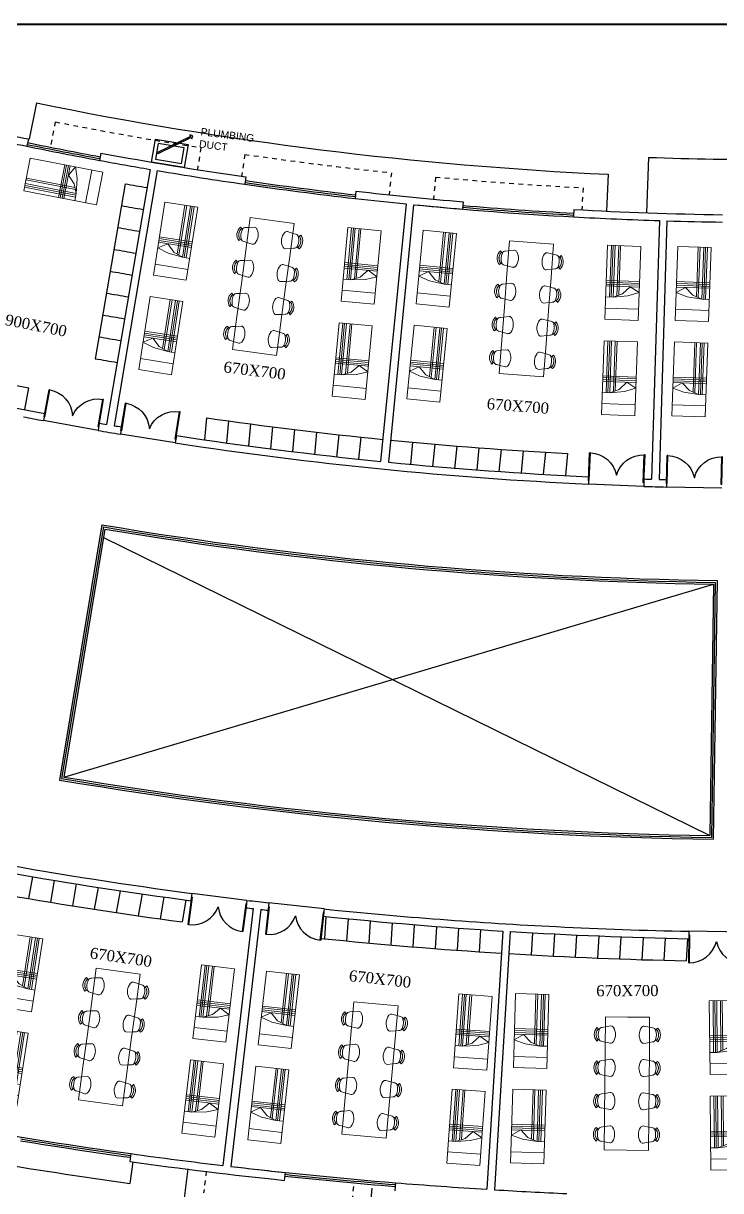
# Model space of a CAD drawing. Header units: metres. Extents: x 159409 to 239023, y 50504 to 95165.
# Drawn here: x 191612 to 193498, y 86699 to 89857 of the extents above; entities that cross this region are included whole.
import ezdxf
from ezdxf.enums import TextEntityAlignment as Align

# ---------------------------------------------------------------- set-up
doc = ezdxf.new("R2010")
doc.units = ezdxf.units.M
doc.header["$MEASUREMENT"] = 0
doc.linetypes.add('HIDDEN', pattern=[0.125, 0.0625, -0.0625])
doc.layers.add('_Annotations', color=1, linetype='Continuous', lineweight=25)
doc.layers.add('FURN', color=8, linetype='Continuous', lineweight=5)
doc.layers.add('A-TEXT', color=3, linetype='Continuous')
doc.styles.get("Standard").update_dxf_attribs({"font": 'times.ttf', "height": 18})
doc.styles.add('Standard 360', font='arial.ttf')

# ---------------------------------------------------------------- blocks, each defined once
blk = doc.blocks.new('d2')
at = {"color": 8, "ltscale": 8}
for p, q in [((-332.772, -186.458, 9945.752), (-332.753, -186.454, 9945.752)), ((-332.628, -187.194, 9945.752), (-332.772, -186.458, 9945.752)), ((-332.609, -187.19, 9945.752), (-332.753, -186.454, 9945.752)), ((-332.753, -186.454, 9945.752), (-332.753, -186.454, 9945.732)), ((-332.753, -186.454, 9945.732), (-332.753, -186.454, 9945.732)), ((-334.226, -186.743, 9945.752), (-334.206, -186.739, 9945.752)), ((-334.082, -187.479, 9945.752), (-334.226, -186.743, 9945.752)), ((-334.062, -187.475, 9945.752), (-334.206, -186.739, 9945.752)), ((-332.628, -187.194, 9945.752), (-332.609, -187.19, 9945.752)), ((-334.082, -187.479, 9945.752), (-334.062, -187.475, 9945.752)), ((-334.063, -187.577, 9945.752), (-332.589, -187.288, 9945.752))]:
    blk.add_line(p, q, dxfattribs=at)
for centre, start, end in [((-332.628, -187.194, 9945.752), 101.092, 178.0402), ((-334.062, -187.475, 9945.752), 24.1438, 101.092)]:
    blk.add_arc(centre, 0.75, start, end, dxfattribs=at)
blk = doc.blocks.new('A$C25933C84')
at = {"linetype": 'Continuous'}
for p, q in [((0, 0.9), (2, 0.9)), ((0, 0), (0, 0.9)), ((0.3, 0.9), (0.3, 0)), ((0.6, 0.7), (0.6, 0.9)), ((0.65, 0.3), (0.6, 0.7)), ((0.7, 0.45), (0.6, 0.7)), ((2, 0.9), (2, 0)), ((0.9, 0.25), (0.7, 0.45)), ((0.75, 0), (0.65, 0.3)), ((0.75, 0), (0.9, 0.25)), ((2, 0), (0, 0))]:
    blk.add_line(p, q, dxfattribs=at)
for p, q in [((0.6, 0.8), (2, 0.8)), ((0.6, 0.75), (2, 0.75)), ((0.6, 0.7), (2, 0.7)), ((0.9, 0), (0.9, 0.9)), ((0.95, 0), (0.95, 0.9)), ((1, 0), (1, 0.9)), ((1.05, 0), (1.05, 0.9)), ((0.64, 0.6), (2, 0.6)), ((0.66, 0.55), (2, 0.55))]:
    blk.add_line(p, q)
blk = doc.blocks.new('FREGTET')
at = {"layer": 'FURN'}
for p, q in [((-154.994, 109.041, -2766.571), (-155.133, 108.458, -2766.571)), ((-154.118, 108.833, -2766.571), (-154.994, 109.041, -2766.571)), ((-154.732, 108.979, -2766.571), (-154.793, 108.838, -2766.571)), ((-154.698, 109.057, -2766.571), (-154.732, 108.979, -2766.571)), ((-154.698, 109.057, -2766.571), (-154.732, 108.979, -2766.571)), ((-154.66, 109.191, -2766.571), (-154.635, 109.149, -2766.571)), ((-154.66, 109.191, -2766.571), (-154.635, 109.149, -2766.571)), ((-154.617, 109.122, -2766.571), (-154.635, 109.149, -2766.571)), ((-154.617, 109.122, -2766.571), (-154.635, 109.149, -2766.571)), ((-154.369, 109.063, -2766.571), (-154.341, 109.079, -2766.571)), ((-154.369, 109.063, -2766.571), (-154.341, 109.079, -2766.571)), ((-154.3, 109.105, -2766.571), (-154.341, 109.079, -2766.571)), ((-154.3, 109.105, -2766.571), (-154.341, 109.079, -2766.571)), ((-154.331, 108.884, -2766.571), (-154.327, 108.968, -2766.571)), ((-154.331, 108.884, -2766.571), (-154.327, 108.968, -2766.571)), ((-153.784, 108.982, -2766.571), (-153.76, 108.941, -2766.571)), ((-153.784, 108.982, -2766.571), (-153.76, 108.941, -2766.571)), ((-154.34, 108.731, -2766.571), (-154.331, 108.884, -2766.571)), ((-153.243, 108.625, -2766.571), (-154.118, 108.833, -2766.571)), ((-153.856, 108.771, -2766.571), (-153.917, 108.63, -2766.571)), ((-153.822, 108.848, -2766.571), (-153.856, 108.771, -2766.571)), ((-153.822, 108.848, -2766.571), (-153.856, 108.771, -2766.571)), ((-153.742, 108.914, -2766.571), (-153.76, 108.941, -2766.571)), ((-153.742, 108.914, -2766.571), (-153.76, 108.941, -2766.571)), ((-153.493, 108.854, -2766.571), (-153.465, 108.871, -2766.571)), ((-153.493, 108.854, -2766.571), (-153.465, 108.871, -2766.571)), ((-153.425, 108.897, -2766.571), (-153.465, 108.871, -2766.571)), ((-153.425, 108.897, -2766.571), (-153.465, 108.871, -2766.571)), ((-153.464, 108.523, -2766.571), (-153.456, 108.676, -2766.571)), ((-153.456, 108.676, -2766.571), (-153.451, 108.76, -2766.571)), ((-153.456, 108.676, -2766.571), (-153.451, 108.76, -2766.571)), ((-152.946, 108.64, -2766.571), (-152.98, 108.563, -2766.571)), ((-152.946, 108.64, -2766.571), (-152.98, 108.563, -2766.571)), ((-152.908, 108.774, -2766.571), (-152.884, 108.732, -2766.571)), ((-152.908, 108.774, -2766.571), (-152.884, 108.732, -2766.571)), ((-152.866, 108.705, -2766.571), (-152.884, 108.732, -2766.571)), ((-152.866, 108.705, -2766.571), (-152.884, 108.732, -2766.571)), ((-152.618, 108.646, -2766.571), (-152.59, 108.663, -2766.571)), ((-152.618, 108.646, -2766.571), (-152.59, 108.663, -2766.571)), ((-152.549, 108.689, -2766.571), (-152.59, 108.663, -2766.571)), ((-152.549, 108.689, -2766.571), (-152.59, 108.663, -2766.571)), ((-155.271, 107.874, -2766.571), (-155.133, 108.458, -2766.571)), ((-152.367, 108.417, -2766.571), (-153.243, 108.625, -2766.571)), ((-152.98, 108.563, -2766.571), (-153.042, 108.422, -2766.571)), ((-152.589, 108.314, -2766.571), (-152.58, 108.468, -2766.571)), ((-152.58, 108.468, -2766.571), (-152.576, 108.552, -2766.571)), ((-152.58, 108.468, -2766.571), (-152.576, 108.552, -2766.571)), ((-151.491, 108.209, -2766.571), (-152.367, 108.417, -2766.571)), ((-152.105, 108.355, -2766.571), (-152.166, 108.214, -2766.571)), ((-152.071, 108.432, -2766.571), (-152.105, 108.355, -2766.571)), ((-152.071, 108.432, -2766.571), (-152.105, 108.354, -2766.571)), ((-152.033, 108.566, -2766.571), (-152.008, 108.524, -2766.571)), ((-152.033, 108.566, -2766.571), (-152.008, 108.524, -2766.571)), ((-151.991, 108.497, -2766.571), (-152.008, 108.524, -2766.571)), ((-151.991, 108.497, -2766.571), (-152.008, 108.524, -2766.571)), ((-151.742, 108.438, -2766.571), (-151.714, 108.454, -2766.571)), ((-151.742, 108.438, -2766.571), (-151.714, 108.454, -2766.571)), ((-151.674, 108.481, -2766.571), (-151.714, 108.454, -2766.571)), ((-151.674, 108.481, -2766.571), (-151.714, 108.454, -2766.571)), ((-151.705, 108.259, -2766.571), (-151.7, 108.344, -2766.571)), ((-151.705, 108.259, -2766.571), (-151.7, 108.344, -2766.571)), ((-151.713, 108.106, -2766.571), (-151.705, 108.259, -2766.571)), ((-151.63, 107.625, -2766.571), (-151.491, 108.209, -2766.571)), ((-154.396, 107.666, -2766.571), (-155.271, 107.874, -2766.571)), ((-155.014, 107.727, -2766.571), (-155.009, 107.812, -2766.571)), ((-155.014, 107.727, -2766.571), (-155.009, 107.811, -2766.571)), ((-155.009, 107.811, -2766.571), (-155.001, 107.965, -2766.571)), ((-154.609, 107.716, -2766.571), (-154.643, 107.639, -2766.571)), ((-154.609, 107.716, -2766.571), (-154.643, 107.639, -2766.571)), ((-154.547, 107.857, -2766.571), (-154.609, 107.716, -2766.571)), ((-154.133, 107.603, -2766.571), (-154.125, 107.756, -2766.571)), ((-155.04, 107.59, -2766.571), (-154.999, 107.617, -2766.571)), ((-155.04, 107.59, -2766.571), (-154.999, 107.617, -2766.571)), ((-154.971, 107.633, -2766.571), (-154.999, 107.617, -2766.571)), ((-154.971, 107.633, -2766.571), (-154.999, 107.617, -2766.571)), ((-154.723, 107.574, -2766.571), (-154.705, 107.547, -2766.571)), ((-154.723, 107.574, -2766.571), (-154.705, 107.547, -2766.571)), ((-154.681, 107.505, -2766.571), (-154.705, 107.547, -2766.571)), ((-154.681, 107.505, -2766.571), (-154.705, 107.547, -2766.571)), ((-153.52, 107.458, -2766.571), (-154.396, 107.666, -2766.571)), ((-154.164, 107.382, -2766.571), (-154.124, 107.408, -2766.571)), ((-154.164, 107.382, -2766.571), (-154.124, 107.408, -2766.571)), ((-154.138, 107.519, -2766.571), (-154.133, 107.603, -2766.571)), ((-154.138, 107.519, -2766.571), (-154.133, 107.603, -2766.571)), ((-154.096, 107.425, -2766.571), (-154.124, 107.408, -2766.571)), ((-154.096, 107.425, -2766.571), (-154.124, 107.408, -2766.571)), ((-153.733, 107.508, -2766.571), (-153.767, 107.431, -2766.571)), ((-153.733, 107.508, -2766.571), (-153.767, 107.431, -2766.571)), ((-153.672, 107.649, -2766.571), (-153.733, 107.508, -2766.571)), ((-152.645, 107.249, -2766.571), (-153.52, 107.458, -2766.571)), ((-153.262, 107.311, -2766.571), (-153.258, 107.395, -2766.571)), ((-153.262, 107.311, -2766.571), (-153.258, 107.395, -2766.571)), ((-153.258, 107.395, -2766.571), (-153.249, 107.548, -2766.571)), ((-152.796, 107.441, -2766.571), (-152.858, 107.3, -2766.571)), ((-151.63, 107.625, -2766.571), (-151.769, 107.041, -2766.571)), ((-153.847, 107.366, -2766.571), (-153.83, 107.338, -2766.571)), ((-153.847, 107.366, -2766.571), (-153.83, 107.338, -2766.571)), ((-153.805, 107.297, -2766.571), (-153.83, 107.338, -2766.571)), ((-153.805, 107.297, -2766.571), (-153.83, 107.338, -2766.571)), ((-153.289, 107.174, -2766.571), (-153.248, 107.2, -2766.571)), ((-153.289, 107.174, -2766.571), (-153.248, 107.2, -2766.571)), ((-153.22, 107.216, -2766.571), (-153.248, 107.2, -2766.571)), ((-153.22, 107.216, -2766.571), (-153.248, 107.2, -2766.571)), ((-152.972, 107.157, -2766.571), (-152.954, 107.13, -2766.571)), ((-152.972, 107.157, -2766.571), (-152.954, 107.13, -2766.571)), ((-152.93, 107.089, -2766.571), (-152.954, 107.13, -2766.571)), ((-152.93, 107.089, -2766.571), (-152.954, 107.13, -2766.571)), ((-152.858, 107.3, -2766.571), (-152.892, 107.223, -2766.571)), ((-152.858, 107.3, -2766.571), (-152.892, 107.223, -2766.571)), ((-151.769, 107.041, -2766.571), (-152.645, 107.249, -2766.571)), ((-152.387, 107.103, -2766.571), (-152.382, 107.187, -2766.571)), ((-152.387, 107.103, -2766.571), (-152.382, 107.187, -2766.571)), ((-152.382, 107.187, -2766.571), (-152.374, 107.34, -2766.571)), ((-151.982, 107.092, -2766.571), (-152.016, 107.014, -2766.571)), ((-151.982, 107.092, -2766.571), (-152.016, 107.014, -2766.571)), ((-151.921, 107.233, -2766.571), (-151.982, 107.092, -2766.571)), ((-152.413, 106.966, -2766.571), (-152.373, 106.992, -2766.571)), ((-152.413, 106.966, -2766.571), (-152.373, 106.992, -2766.571)), ((-152.345, 107.008, -2766.571), (-152.373, 106.992, -2766.571)), ((-152.345, 107.008, -2766.571), (-152.373, 106.992, -2766.571)), ((-152.096, 106.949, -2766.571), (-152.078, 106.922, -2766.571)), ((-152.096, 106.949, -2766.571), (-152.078, 106.922, -2766.571)), ((-152.054, 106.88, -2766.571), (-152.078, 106.922, -2766.571)), ((-152.054, 106.88, -2766.571), (-152.078, 106.922, -2766.571))]:
    blk.add_line(p, q, dxfattribs=at)
for centre, radius, start, end in [((-154.615, 109.037, -2766.571), 0.0847, 91.5148, 166.6297), ((-154.615, 109.037, -2766.571), 0.0847, 91.5148, 166.6297), ((-154.525, 108.959, -2766.571), 0.268, 33.0269, 120.2325), ((-154.525, 108.959, -2766.571), 0.268, 33.0269, 120.2325), ((-154.525, 108.959, -2766.571), 0.219, 33.0269, 120.2325), ((-154.525, 108.959, -2766.571), 0.219, 46.2775, 120.2325), ((-154.576, 108.746, -2766.571), 0.378, 56.8909, 96.3685), ((-154.576, 108.746, -2766.571), 0.378, 56.8909, 96.3685), ((-154.409, 108.988, -2766.571), 0.0847, 346.6297, 61.7447), ((-154.409, 108.988, -2766.571), 0.0847, 346.6297, 61.7447), ((-153.649, 108.751, -2766.571), 0.268, 33.0269, 120.2325), ((-153.649, 108.751, -2766.571), 0.268, 33.0269, 120.2325), ((-153.649, 108.751, -2766.571), 0.219, 33.0269, 120.2325), ((-153.649, 108.751, -2766.571), 0.219, 46.2775, 120.2325), ((-154.711, 108.819, -2766.571), 0.0847, 166.6297, 224.3988), ((-154.711, 108.819, -2766.571), 0.0847, 166.6297, 224.3988), ((-154.512, 109.013, -2766.571), 0.363, 224.3988, 288.8607), ((-154.512, 109.013, -2766.571), 0.363, 224.3988, 288.8607), ((-154.422, 108.75, -2766.571), 0.0847, 288.8607, 346.6297), ((-154.422, 108.75, -2766.571), 0.0847, 288.8607, 346.6297), ((-153.74, 108.829, -2766.571), 0.0847, 91.5148, 166.6297), ((-153.74, 108.829, -2766.571), 0.0847, 91.5148, 166.6297), ((-153.7, 108.538, -2766.571), 0.378, 56.8909, 96.3685), ((-153.7, 108.538, -2766.571), 0.378, 56.8909, 96.3685), ((-153.534, 108.78, -2766.571), 0.0847, 346.6297, 61.7447), ((-153.534, 108.78, -2766.571), 0.0847, 346.6297, 61.7447), ((-152.864, 108.621, -2766.571), 0.0847, 91.5148, 166.6297), ((-152.864, 108.621, -2766.571), 0.0847, 91.5148, 166.6297), ((-152.774, 108.543, -2766.571), 0.268, 33.0269, 120.2325), ((-152.774, 108.543, -2766.571), 0.268, 33.0269, 120.2325), ((-152.774, 108.543, -2766.571), 0.219, 33.0269, 120.2325), ((-152.774, 108.543, -2766.571), 0.219, 46.2775, 120.2325), ((-152.824, 108.33, -2766.571), 0.378, 56.8909, 96.3685), ((-152.824, 108.33, -2766.571), 0.378, 56.8909, 96.3685), ((-152.658, 108.572, -2766.571), 0.0847, 346.6297, 61.7447), ((-152.658, 108.572, -2766.571), 0.0847, 346.6297, 61.7447), ((-153.835, 108.611, -2766.571), 0.0847, 166.6297, 224.3988), ((-153.835, 108.611, -2766.571), 0.0847, 166.6297, 224.3988), ((-153.636, 108.805, -2766.571), 0.363, 224.3988, 288.8607), ((-153.636, 108.805, -2766.571), 0.363, 224.3988, 288.8607), ((-153.547, 108.542, -2766.571), 0.0847, 288.8607, 346.6297), ((-153.547, 108.542, -2766.571), 0.0847, 288.8607, 346.6297), ((-152.959, 108.403, -2766.571), 0.0847, 166.6297, 224.3988), ((-152.959, 108.403, -2766.571), 0.0847, 166.6297, 224.3988), ((-152.761, 108.597, -2766.571), 0.363, 224.3988, 288.8607), ((-152.761, 108.597, -2766.571), 0.363, 224.3988, 288.8607), ((-151.988, 108.413, -2766.571), 0.0847, 91.5148, 166.6297), ((-151.988, 108.413, -2766.571), 0.0847, 91.5148, 166.6297), ((-151.898, 108.335, -2766.571), 0.268, 33.0269, 120.2325), ((-151.898, 108.335, -2766.571), 0.268, 33.0269, 120.2325), ((-151.898, 108.335, -2766.571), 0.219, 33.0269, 120.2325), ((-151.898, 108.335, -2766.571), 0.219, 46.2775, 120.2325), ((-151.949, 108.122, -2766.571), 0.378, 56.8909, 96.3685), ((-151.949, 108.122, -2766.571), 0.378, 56.8909, 96.3685), ((-151.782, 108.364, -2766.571), 0.0847, 346.6297, 61.7447), ((-151.782, 108.364, -2766.571), 0.0847, 346.6297, 61.7447), ((-154.918, 107.945, -2766.571), 0.0847, 108.8607, 166.6297), ((-154.918, 107.945, -2766.571), 0.0847, 108.8607, 166.6297), ((-154.828, 107.682, -2766.571), 0.363, 44.3988, 108.8607), ((-154.828, 107.682, -2766.571), 0.363, 44.3988, 108.8607), ((-152.671, 108.334, -2766.571), 0.0847, 288.8607, 346.6297), ((-152.671, 108.334, -2766.571), 0.0847, 288.8607, 346.6297), ((-152.084, 108.194, -2766.571), 0.0847, 166.6297, 224.3988), ((-152.084, 108.194, -2766.571), 0.0847, 166.6297, 224.3988), ((-151.885, 108.389, -2766.571), 0.363, 224.3988, 288.8607), ((-151.885, 108.389, -2766.571), 0.363, 224.3988, 288.8607), ((-151.795, 108.126, -2766.571), 0.0847, 288.8607, 346.6297), ((-151.795, 108.126, -2766.571), 0.0847, 288.8607, 346.6297), ((-154.931, 107.707, -2766.571), 0.0847, 166.6297, 241.7447), ((-154.931, 107.707, -2766.571), 0.0847, 166.6297, 241.7447), ((-154.63, 107.876, -2766.571), 0.0847, 346.6297, 44.3988), ((-154.63, 107.876, -2766.571), 0.0847, 346.6297, 44.3988), ((-154.043, 107.737, -2766.571), 0.0847, 108.8607, 166.6297), ((-154.043, 107.737, -2766.571), 0.0847, 108.8607, 166.6297), ((-153.953, 107.474, -2766.571), 0.363, 44.3988, 108.8607), ((-153.953, 107.474, -2766.571), 0.363, 44.3988, 108.8607), ((-153.754, 107.668, -2766.571), 0.0847, 346.6297, 44.3988), ((-153.754, 107.668, -2766.571), 0.0847, 346.6297, 44.3988), ((-154.816, 107.736, -2766.571), 0.268, 213.0269, 300.2325), ((-154.816, 107.736, -2766.571), 0.268, 213.0269, 300.2325), ((-154.816, 107.736, -2766.571), 0.219, 213.0269, 300.2325), ((-154.816, 107.736, -2766.571), 0.219, 213.0269, 286.9819), ((-154.765, 107.949, -2766.571), 0.378, 236.8909, 276.3685), ((-154.765, 107.949, -2766.571), 0.378, 236.8909, 276.3685), ((-154.725, 107.658, -2766.571), 0.0847, 271.5148, 346.6297), ((-154.725, 107.658, -2766.571), 0.0847, 271.5148, 346.6297), ((-153.94, 107.528, -2766.571), 0.268, 213.0269, 300.2325), ((-153.94, 107.528, -2766.571), 0.268, 213.0269, 300.2325), ((-154.056, 107.499, -2766.571), 0.0847, 166.6297, 241.7447), ((-154.056, 107.499, -2766.571), 0.0847, 166.6297, 241.7447), ((-153.94, 107.528, -2766.571), 0.219, 213.0269, 300.2325), ((-153.94, 107.528, -2766.571), 0.219, 213.0269, 286.9819), ((-153.889, 107.741, -2766.571), 0.378, 236.8909, 276.3685), ((-153.889, 107.741, -2766.571), 0.378, 236.8909, 276.3685), ((-153.85, 107.45, -2766.571), 0.0847, 271.5148, 346.6297), ((-153.85, 107.45, -2766.571), 0.0847, 271.5148, 346.6297), ((-153.167, 107.529, -2766.571), 0.0847, 108.8607, 166.6297), ((-153.167, 107.529, -2766.571), 0.0847, 108.8607, 166.6297), ((-153.077, 107.266, -2766.571), 0.363, 44.3988, 108.8607), ((-153.077, 107.266, -2766.571), 0.363, 44.3988, 108.8607), ((-152.879, 107.46, -2766.571), 0.0847, 346.6297, 44.3988), ((-152.879, 107.46, -2766.571), 0.0847, 346.6297, 44.3988), ((-152.291, 107.321, -2766.571), 0.0847, 108.8607, 166.6297), ((-152.291, 107.321, -2766.571), 0.0847, 108.8607, 166.6297), ((-152.202, 107.058, -2766.571), 0.363, 44.3988, 108.8607), ((-152.202, 107.058, -2766.571), 0.363, 44.3988, 108.8607), ((-153.064, 107.32, -2766.571), 0.268, 213.0269, 300.2325), ((-153.064, 107.32, -2766.571), 0.268, 213.0269, 300.2325), ((-153.18, 107.291, -2766.571), 0.0847, 166.6297, 241.7447), ((-153.18, 107.291, -2766.571), 0.0847, 166.6297, 241.7447), ((-153.064, 107.32, -2766.571), 0.219, 213.0269, 300.2325), ((-153.064, 107.32, -2766.571), 0.219, 213.0269, 286.9819), ((-153.014, 107.533, -2766.571), 0.378, 236.8909, 276.3685), ((-153.014, 107.533, -2766.571), 0.378, 236.8909, 276.3685), ((-152.974, 107.242, -2766.571), 0.0847, 271.5148, 346.6297), ((-152.974, 107.242, -2766.571), 0.0847, 271.5148, 346.6297), ((-152.304, 107.083, -2766.571), 0.0847, 166.6297, 241.7447), ((-152.304, 107.083, -2766.571), 0.0847, 166.6297, 241.7447), ((-152.003, 107.252, -2766.571), 0.0847, 346.6297, 44.3988), ((-152.003, 107.252, -2766.571), 0.0847, 346.6297, 44.3988), ((-152.189, 107.112, -2766.571), 0.268, 213.0269, 300.2325), ((-152.189, 107.112, -2766.571), 0.268, 213.0269, 300.2325), ((-152.189, 107.112, -2766.571), 0.219, 213.0269, 300.2325), ((-152.189, 107.112, -2766.571), 0.219, 213.0269, 286.9819), ((-152.138, 107.325, -2766.571), 0.378, 236.8909, 276.3685), ((-152.138, 107.325, -2766.571), 0.378, 236.8909, 276.3685), ((-152.098, 107.034, -2766.571), 0.0847, 271.5148, 346.6297), ((-152.098, 107.034, -2766.571), 0.0847, 271.5148, 346.6297)]:
    blk.add_arc(centre, radius, start, end, dxfattribs=at)
blk = doc.blocks.new('xfggsdr')
at = {"extrusion": (3.15e-14, 5.7e-15, -1), "xscale": 99.99999999999996, "yscale": 99.99999999999996, "zscale": -100, "rotation": 275.7220156941657}
blk.add_blockref('FREGTET', (-154932.6, -31689.1, -276657.1), dxfattribs=at)
at = {"layer": 'FURN', "extrusion": (-1.83e-14, -1.1e-15, -1), "xscale": -99.99999999999996, "yscale": 99.99999999999996, "zscale": -99.99999999999996, "rotation": 261.1379053757277}
for p in [(-146010.8, -15268.6, 0), (-146050.6, -15524, 0)]:
    blk.add_blockref('A$C25933C84', p, dxfattribs=at)
at = {"layer": 'FURN', "extrusion": (1.79e-14, 3.8e-15, -1), "xscale": 99.99999999999994, "yscale": 99.99999999999994, "zscale": -100, "rotation": 83.41111061605987}
for p in [(-145396, -15364.4, 0), (-145425.7, -15621.1, 0)]:
    blk.add_blockref('A$C25933C84', p, dxfattribs=at)
blk = doc.blocks.new('FEGREGRE')
at = {"color": 20, "ltscale": 10}
for p, q in [((352225.2, 113822.9, 0.4), (352217.2, 113764.9, 0.4)), ((352374.1, 113803.9, 0.4), (352364.2, 113725.4, 0.4)), ((352871.5, 113752, 0.4), (352864.6, 113672.2, 0.4))]:
    blk.add_line(p, q, dxfattribs=at)
blk.add_arc((353970.3, 126473.1, 0.4), 12828.5, 260.35055, 262.14575, dxfattribs=at)

msp = doc.modelspace()

# ---------------------------------------------------------------- linework, layer by layer
at = {"color": 0, "ltscale": 10}
for p, q in [((191647.046, 89641.368, 0.002), (191626.961, 89543.406, 0.421)), ((191625.258, 89543.755, 0.421), (191621.238, 89524.161, 0.421)), ((191821.603, 89505.489, 0.421), (191817.971, 89485.819, 0.421)), ((193303.091, 89494, -0.842), (193297.807, 89344.093, 0.421)), ((191954.38, 89461.603, 0.421), (191836.74, 88771.559, 0.421)), ((191973.997, 89458.279, 0.421), (191857.715, 88768.005, 0.421)), ((192213.747, 89441.051, 0.421), (192210.894, 89421.253, 0.421)), ((193193.882, 89448.398, 0.421), (193189.284, 89348.503, 0.421)), ((191886.831, 89422.398, 0.421), (191806.192, 88949.391, 0.421)), ((192511.27, 89402.667, 0.421), (192509.007, 89382.796, 0.421)), ((192801.785, 89373.823, 0.421), (192800.097, 89353.894, 0.421)), ((192647.797, 89367.954, 0.421), (192578.175, 88671.425, 0.421)), ((192667.597, 89365.995, 0.421), (192599.346, 88669.33, 0.421)), ((193101.047, 89352.952, 0.421), (193099.951, 89332.98, 0.421)), ((193332.977, 89322.905, 0.421), (193310.803, 88623.256, 0.421)), ((193352.864, 89322.294, 0.421), (193332.067, 88622.603, 0.421)), ((191615.379, 88811.672, 0.421), (191626.691, 88870.596, 0.421)), ((191669.383, 88801.447, 0.421), (191666.021, 88781.729, 0.421)), ((191817.028, 88774.938, 0.421), (191813.663, 88755.205, 0.421)), ((192107.589, 88789.539, 0.421), (192101.616, 88729.777, 0.421)), ((192167.042, 88781.069, 0.421), (192161.07, 88721.321, 0.421)), ((192226.528, 88772.934, 0.421), (192220.557, 88713.198, 0.421)), ((191877.44, 88764.7, 0.421), (191874.115, 88744.96, 0.421)), ((192286.047, 88765.132, 0.421), (192280.077, 88705.407, 0.421)), ((192345.599, 88757.665, 0.421), (192339.63, 88697.947, 0.421)), ((192405.185, 88750.53, 0.421), (192399.068, 88689.328, 0.421)), ((192464.804, 88743.729, 0.421), (192458.77, 88683.36, 0.421)), ((192025.575, 88741.083, 0.421), (192022.252, 88721.358, 0.421)), ((192524.457, 88737.262, 0.421), (192518.473, 88677.393, 0.421)), ((192664.926, 88723.361, 0.421), (192659.06, 88663.48, 0.421)), ((192724.689, 88718.011, 0.421), (192718.774, 88657.63, 0.421)), ((192784.485, 88712.994, 0.421), (192778.488, 88651.78, 0.421)), ((192844.313, 88708.311, 0.421), (192838.462, 88648.582, 0.421)), ((192904.175, 88703.961, 0.421), (192898.322, 88644.224, 0.421)), ((192964.068, 88699.945, 0.421), (192958.215, 88640.198, 0.421)), ((193023.995, 88696.263, 0.421), (193018.14, 88636.504, 0.421)), ((193083.954, 88692.916, 0.421), (193078.098, 88633.142, 0.421)), ((193140.93, 88629.978, 0.421), (193140.297, 88609.985, 0.421)), ((193290.813, 88623.908, 0.421), (193290.18, 88603.918, 0.421)), ((193352.058, 88622.027, 0.421), (193351.464, 88602.036, 0.421)), ((193344.036, 88352.146, 0.421), (193344.036, 88352.128, 0.421)), ((191636.248, 87547.7, 0.421), (191625.935, 87488.744, 0.421)), ((191695.351, 87537.361, 0.421), (191685.115, 87478.845, 0.421)), ((191754.685, 87528.348, 0.421), (191744.345, 87469.238, 0.421)), ((191813.968, 87519.039, 0.421), (191803.627, 87459.925, 0.421)), ((191873.302, 87510.026, 0.421), (191862.96, 87450.905, 0.421)), ((191932.688, 87501.307, 0.421), (191922.345, 87442.178, 0.421)), ((191992.125, 87492.882, 0.421), (191981.781, 87433.744, 0.421)), ((192051.614, 87484.753, 0.421), (192041.268, 87425.604, 0.421)), ((192067.518, 87502.807, 0.421), (192065.161, 87482.944, 0.421)), ((192216.334, 87483.96, 0.421), (192213.977, 87464.099, 0.421)), ((192233.836, 87461.726, 0.421), (192151.374, 86766.6, 0.421)), ((192254.013, 87459.35, 0.421), (192172.723, 86764.086, 0.421)), ((192276.202, 87476.909, 0.421), (192273.879, 87457.044, 0.421)), ((192425.325, 87460.666, 0.421), (192423.002, 87440.799, 0.421)), ((192430.327, 87440.05, 0.421), (192426.617, 87380.117, 0.421)), ((192490.074, 87434.105, 0.421), (192486.364, 87374.183, 0.421)), ((192549.839, 87428.458, 0.421), (192546.13, 87368.546, 0.421)), ((192609.623, 87423.111, 0.421), (192605.915, 87363.207, 0.421)), ((192669.425, 87418.061, 0.421), (192665.717, 87358.164, 0.421)), ((192729.163, 87411.968, 0.421), (192725.538, 87353.418, 0.421)), ((192789.048, 87408.262, 0.421), (192785.378, 87348.97, 0.421)), ((192848.933, 87404.555, 0.421), (192845.236, 87344.818, 0.421)), ((192908.819, 87400.848, 0.421), (192865.572, 86702.185, 0.421)), ((192928.938, 87399.619, 0.421), (192886.86, 86700.885, 0.421)), ((192988.839, 87396.162, 0.421), (192985.232, 87336.27, 0.421)), ((193048.757, 87393.002, 0.421), (193045.15, 87333.108, 0.421)), ((193108.694, 87390.141, 0.421), (193105.086, 87330.243, 0.421)), ((193168.648, 87387.579, 0.421), (193165.04, 87327.676, 0.421)), ((193228.62, 87385.315, 0.421), (193225.012, 87325.405, 0.421)), ((193288.611, 87383.349, 0.421), (193285.002, 87323.431, 0.421)), ((193412.032, 87400.249, 0.421), (193411.913, 87380.248, 0.421)), ((193348.619, 87381.682, 0.421), (193345.01, 87321.754, 0.421)), ((193408.645, 87380.314, 0.421), (193405.036, 87320.375, 0.421)), ((191902.249, 86798.647, 0.421), (191899.296, 86777.349, 0.421)), ((192319.664, 86747.769, 0.421), (192317.415, 86726.387, 0.421)), ((192618.363, 86719.902, 0.421), (192616.619, 86698.472, 0.421))]:
    msp.add_line(p, q, dxfattribs=at)
at = {"color": 0, "linetype": 'HIDDEN', "ltscale": 200}
for p, q in [((191698.061, 89590.261, 0), (191684.415, 89521.604, 0.421)), ((192091.942, 89520.106, -0.005), (192082.601, 89460.837, 0.421)), ((192210.582, 89502.134, 0), (192201.951, 89442.758, 0.421)), ((192607.57, 89452.491, 0.421), (192601.314, 89392.819, 0.421)), ((192726.99, 89440.694, 0.421), (192721.449, 89380.95, 0.421)), ((193126.018, 89411.697, 0.421), (193122.864, 89351.78, 0.421)), ((192106.531, 86750.87, 0.421), (192099.382, 86692.279, 0.421)), ((192504.521, 86709.506, 0.421), (192499.132, 86649.847, 0.421))]:
    msp.add_line(p, q, dxfattribs=at)
at = {"color": 0, "ltscale": 8}
for p, q in [((191824.289, 88499.837, 0.421), (191709.353, 87809.337, 0.421)), ((191828.4, 88494.081, 0.421), (191715.105, 87813.445, 0.421)), ((191832.511, 88488.327, 0.421), (191720.858, 87817.556, 0.421)), ((191828.678, 88465.299, 0.421), (193468.592, 87659.282, 0.842)), ((191720.858, 87817.556, 0.421), (193478.691, 88339.208, 0.842)), ((193478.691, 88339.208, 0.842), (193468.592, 87659.28, 0.842)), ((193483.765, 88344.129, 0.842), (193473.517, 87654.203, 0.842)), ((193488.839, 88349.054, 0.842), (193478.443, 87649.128, 0.842))]:
    msp.add_line(p, q, dxfattribs=at)
at = {"color": 6, "const_width": 5.123}
msp.add_lwpolyline([(197008.003, 89854.015), (197008.003, 85112.189), (190264.254, 85112.189), (190264.254, 89854.015)], close=True, dxfattribs=at)
at = {"color": 0, "ltscale": 10}
for centre, radius, start, end in [((193653.191, 99426.332, 0.421), 9988.5, 258.4135953, 267.3643943), ((193653.191, 99426.332, 0.421), 10108.5, 257.2790392, 258.4037272), ((193653.191, 99426.332, 0.421), 10088.5, 257.2790447, 258.4037217), ((193653.191, 99426.332, 0.421), 10088.5, 259.5398243, 261.7969495), ((193653.191, 99426.332, 0.421), 10108.5, 259.5398188, 260.3250961), ((193653.191, 99426.332), 9938.5, 267.9812456, 272.0176033), ((193653.191, 99426.332, 0.421), 10108.5, 260.4378683, 261.796955), ((193653.191, 99426.332, 0.421), 10158.5, 259.9886703, 260.3250961), ((193653.191, 99426.332, 0.421), 10108.5, 263.5007437, 264.2919122), ((193653.191, 99426.332, 0.421), 10088.5, 263.5007437, 265.1588385), ((193653.191, 99426.332, 0.421), 10218.5, 259.9886703, 260.3250961), ((193653.191, 99426.332, 0.421), 10108.5, 264.4046844, 265.1588385), ((193653.191, 99426.332, 0.421), 10088.5, 266.8626328, 269.1486596), ((193653.191, 99426.332, 0.421), 10108.5, 266.8626272, 268.1846996), ((193653.191, 99426.332, 0.421), 10108.5, 268.2974718, 269.1486596), ((193653.191, 99426.332, 0.421), 10278.5, 259.9906342, 260.3250961), ((193653.191, 99426.332, 0.421), 10338.5, 259.9925753, 260.3250961), ((193653.191, 99426.332, 0.421), 10398.5, 259.994494, 260.3250961), ((193653.191, 99426.332, 0.421), 10458.5, 259.9963907, 260.3250961), ((193653.191, 99426.332, 0.421), 10518.5, 259.9982657, 260.3250961), ((193653.191, 99426.332, 0.421), 10578.5, 260.0001195, 260.3250961), ((193653.191, 99426.332, 0.421), 10808.5, 255.3509051, 259.4238902), ((193653.191, 99426.332, 0.421), 10638.5, 260.0019523, 260.3250961), ((193653.191, 99426.332, 0.421), 10748.5, 258.4928453, 259.1325287), ((193653.191, 99426.332, 0.421), 10748.5, 259.4229266, 259.4238902), ((193653.191, 99426.332, 0.421), 10828.5, 259.1325287, 259.4255548), ((193653.191, 99426.332, 0.421), 10808.5, 260.2190762, 260.3250961), ((193653.191, 99426.332, 0.421), 10748.5, 261.7323807, 264.2919122), ((193653.191, 99426.332, 0.421), 10828.5, 260.219272, 260.5436924), ((193653.191, 99426.332, 0.421), 10808.5, 260.4378683, 260.5438882), ((193653.191, 99426.332, 0.421), 10828.5, 261.3374096, 267.2851584), ((193653.191, 99426.332, 0.421), 10808.5, 261.3390742, 264.2919122), ((193653.191, 99426.332, 0.421), 10748.5, 264.4046844, 266.9642158), ((193653.191, 99426.332, 0.421), 10808.5, 264.4046844, 267.2834937), ((193653.191, 99426.332, 0.421), 10808.5, 268.0786797, 268.1846996), ((193653.191, 99426.332, 0.421), 10808.5, 268.2974718, 268.4034917), ((193653.191, 99426.332, 0.421), 10828.5, 268.0788755, 268.4032959), ((193653.191, 99426.332, 0.421), 12028.5, 259.8850267, 262.424857), ((193653.191, 99426.332, 0.421), 12048.5, 260.0779976, 262.4262013), ((193653.191, 99426.332, 0.421), 12108.5, 260.0779976, 262.3498878), ((193653.191, 99426.332, 0.421), 12028.5, 263.1393842, 263.4265293), ((193653.191, 99426.332, 0.421), 12048.5, 263.1395424, 263.234651), ((193653.191, 99426.332, 0.421), 12048.5, 263.3312625, 263.4263711), ((193653.191, 99426.332, 0.421), 12028.5, 264.1410565, 267.1459179), ((193653.191, 99426.332, 0.421), 12048.5, 264.1397122, 266.4579362), ((193653.191, 99426.332, 0.421), 12048.5, 266.5537907, 268.8525452), ((193653.191, 99426.332, 0.421), 12028.5, 267.1459179, 268.8512009), ((193653.191, 99426.332, 0.421), 12108.5, 264.1397122, 266.4579362), ((193653.191, 99426.332, 0.421), 12108.5, 266.5537907, 268.8256809), ((193653.191, 99426.332, 0.421), 12748.5, 262.1057605, 263.234651), ((193653.191, 99426.332, 0.421), 12770, 262.1057635, 263.9957271), ((193653.191, 99426.332, 0.421), 12748.5, 263.3312625, 263.9957271), ((193653.191, 99426.332, 0.421), 12748.5, 265.3440356, 266.4579362), ((193653.191, 99426.332, 0.421), 12748.5, 266.5537907, 267.4332402)]:
    msp.add_arc(centre, radius, start, end, dxfattribs=at)
at = {"color": 0, "linetype": 'HIDDEN', "ltscale": 200}
for start, end in [(258.7577679, 261.0436923), (261.729255, 264.0151794), (264.7007912, 266.9867156)]:
    msp.add_arc((193653.191, 99426.332), 10028.5, start, end, dxfattribs=at)
at = {"color": 0, "ltscale": 8}
for centre, radius, start, end in [((193662.755, 99475.408, 0.421), 10148.5, 258.4065231, 259.5370229), ((193662.755, 99475.408, 0.421), 10158.5, 258.4065231, 259.5370229), ((193662.755, 99475.408, 0.421), 10153.5, 258.4065231, 259.5370229), ((193659.834, 99475.888, 0.421), 10158.5, 261.7997503, 263.4951534), ((193659.834, 99475.888, 0.421), 10153.5, 261.7997503, 263.4951507), ((193659.834, 99475.888, 0.421), 10148.5, 261.7997503, 263.4951479), ((193656.422, 99476.227, 0.421), 10158.5, 264.4139853, 266.8598319), ((193656.422, 99476.227, 0.421), 10153.5, 265.1644316, 266.8598319), ((193656.422, 99476.227, 0.421), 10148.5, 265.1644343, 266.8598319), ((193653.191, 99426.332, 0.421), 11078.5, 260.4977899, 269.1499721), ((193653.191, 99426.332, 0.421), 11083.5, 260.5236606, 269.1241244), ((193653.191, 99426.332, 0.421), 11088.5, 260.5495079, 269.0982999), ((193653.191, 99426.332, 0.421), 11778.5, 260.5008635, 269.1499168), ((193653.191, 99426.332, 0.421), 11773.5, 260.5251754, 269.1255847), ((193653.191, 99426.332, 0.421), 11768.5, 260.5495079, 269.1012318), ((193645.935, 99376.861, 0.421), 12698.5, 260.0717838, 262.1075301), ((193645.935, 99376.861, 0.421), 12708.5, 260.7539157, 262.1075301), ((193645.935, 99376.861, 0.421), 12703.5, 260.7539143, 262.1075301), ((193648.741, 99376.53, 0.421), 12698.5, 263.3251077, 265.3458052), ((193648.741, 99376.53, 0.421), 12708.5, 263.9921907, 265.3458052), ((193648.741, 99376.53, 0.421), 12703.5, 263.9921893, 265.3458052)]:
    msp.add_arc(centre, radius, start, end, dxfattribs=at)
at = {"layer": '_Annotations', "color": 31, "elevation": 0.421}
for points in [[(192057.28, 89528.405), (192047.021, 89466.51), (191958.599, 89481.166), (191968.858, 89543.062)], [(191976.134, 89531.343), (191969.183, 89489.405), (192039.791, 89477.702), (192046.742, 89519.639)]]:
    msp.add_lwpolyline(points, close=True, dxfattribs=at)
at = {"layer": '_Annotations', "elevation": 0.421}
msp.add_lwpolyline([(191976.269, 89504.284), (192065.208, 89548.081), (192067.209, 89544.018), (192069.958, 89552.103), (192061.873, 89554.852), (192063.874, 89550.789), (191974.935, 89506.992)], close=True, dxfattribs=at)

# ---------------------------------------------------------------- block references
at = {"extrusion": (-3.15e-14, 5.7e-15, -1), "xscale": -99.99999999999979, "yscale": 99.99999999999996, "zscale": -99.99999999999979, "rotation": 84.27798430583418}
msp.add_blockref('FREGTET', (-183039.835, 72805.813, -276657.548), dxfattribs=at)
at = {"extrusion": (-3.17e-14, 3.9e-15, -1), "xscale": -99.99999999999996, "yscale": 99.99999999999996, "zscale": -99.99999999999996, "rotation": 81.01284820244183}
msp.add_blockref('FREGTET', (-184697.449, 72246.607, -276657.548), dxfattribs=at)
at = {"color": 8}
for p, xscale, yscale, zscale, rotation in [((158112.489, 106977.385, -994574.75), -100, 100, 100, 0.9144459935839766), ((157969.752, 106278.232, -994574.75), -99.99999999999994, 99.99999999999994, 99.99999999999994, 2.039637966611387), ((157413.777, 102046.397, -994574.75), -100, 100, 100, 8.774049528623287), ((157369.55, 101338.724, -994574.75), -100, 100, 100, 9.89218711048812), ((154609.066, 80168.929, -994574.75), 100, 100, 100, 161.6927798448015), ((154951.307, 79491.072, -994574.75), 100, 100, 100, 162.6917603071592), ((157009.259, 75921.595, -994574.75), 100, 100, 100, 168.1164318817813)]:
    msp.add_blockref('d2', p, dxfattribs=dict(at, xscale=xscale, yscale=yscale, zscale=zscale, rotation=rotation))
at = {"color": 8, "ltscale": 10, "xscale": -1}
msp.add_blockref('xfggsdr', (337555.773, 102464.431, 0.421), dxfattribs=at)
at = {"color": 4, "xscale": -1}
for p, rotation in [((337443.515, 108779.171, 0.421), 2.524810482817008), ((335914.608, 120346.455, 0.421), 7.146459308381382)]:
    msp.add_blockref('xfggsdr', p, dxfattribs=dict(at, rotation=rotation))
at = {"color": 1}
msp.add_blockref('FEGREGRE', (-160317.148, -27046.747), dxfattribs=at)
at = {"layer": 'FURN', "extrusion": (-5.2e-15, -1.76e-14, -1), "xscale": -99.99999999999996, "yscale": 99.99999999999993, "zscale": -99.99999999999996, "rotation": 190.943760425538}
msp.add_blockref('A$C25933C84', (-191826.711, 89453.712, -0.421), dxfattribs=at)
at = {"layer": 'FURN', "extrusion": (1.83e-14, -1.1e-15, -1), "xscale": 99.99999999999996, "yscale": 99.99999999999996, "zscale": -99.99999999999996, "rotation": 98.86209462427229}
for p in [(-191963.568, 89175.284, -0.421), (-191923.758, 88919.954, -0.421)]:
    msp.add_blockref('A$C25933C84', p, dxfattribs=at)
at = {"layer": 'FURN', "extrusion": (-1.8e-14, 3.4e-15, -1), "xscale": -99.99999999999993, "yscale": 99.99999999999987, "zscale": -99.99999999999993, "rotation": 275.3392227154064}
for p in [(-192560.95, 89096.447, -0.421), (-192536.903, 88839.153, -0.421)]:
    msp.add_blockref('A$C25933C84', p, dxfattribs=at)
at = {"layer": 'FURN', "extrusion": (1.83e-14, -1e-16, -1), "xscale": 99.99999999999996, "yscale": 99.99999999999996, "zscale": -99.99999999999994, "rotation": 95.59695852087985}
for p in [(-192674.348, 89097.77, -0.421), (-192649.144, 88840.586, -0.421)]:
    msp.add_blockref('A$C25933C84', p, dxfattribs=at)
at = {"layer": 'FURN', "extrusion": (-1.82e-14, 2.4e-15, -1), "xscale": -99.99999999999996, "yscale": 99.99999999999996, "zscale": -99.99999999999996, "rotation": 272.074086612014}
for p in [(-193275.25, 89053.085, -0.421), (-193265.897, 88794.839, -0.421)]:
    msp.add_blockref('A$C25933C84', p, dxfattribs=at)
at = {"layer": 'FURN', "extrusion": (1.83e-14, 1.1e-15, -1), "xscale": 99.99999999999994, "yscale": 99.99999999999994, "zscale": -99.99999999999994, "rotation": 92.02378410156712}
for p in [(-193375.447, 89053.024, -0.421), (-193366.322, 88794.77, -0.421)]:
    msp.add_blockref('A$C25933C84', p, dxfattribs=at)

# ---------------------------------------------------------------- texts
at = {"layer": '_Annotations', "insert": (192092.789, 89574.036, 0.026), "char_height": 8.45393, "attachment_point": 1, "rotation": 352.722381, "style": 'Standard 360'}
msp.add_mtext('{\\H2.3658x;PLUMBING \\PDUCT}', dxfattribs=at)
at = {"layer": 'A-TEXT'}
for s, rotation, p in [('900X700', 348.928476, (191645.974, 89039.363, 0.421)), ('670X700', 352.951623, (192237.392, 88917.298, 0.421)), ('670X700', 355.635447, (192949.7, 88821.448, 0.421)), ('670X700', 351.78734, (191875.725, 87330.135, 0.421)), ('670X700', 353.594666, (192576.817, 87271.327, 0.421)), ('670X700', 0.270017, (193245.983, 87239.701, 0.421))]:
    msp.add_text(s, height=30, rotation=rotation, dxfattribs=at).set_placement(p, align=Align.MIDDLE)

doc.saveas('drawing.dxf')
